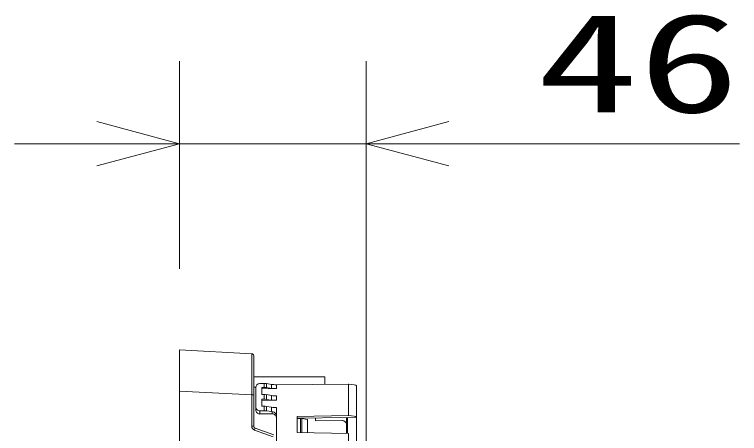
# Model space of a CAD drawing. Units: millimetres on the paper. Extents: x -401 to 401, y -280 to 280.
# Drawn here: x -178.81 to -161.24, y 81.64 to 91.8 of the extents above; entities that cross this region are included whole.
import ezdxf
from ezdxf.enums import TextEntityAlignment as Align

# ---------------------------------------------------------------- set-up
doc = ezdxf.new("R2010")
doc.units = ezdxf.units.MM
doc.layers.add('0-5_GAIKEI', color=4, linetype='Continuous', lineweight=9)
doc.layers.add('0-6_SUNPO', color=7, linetype='Continuous', lineweight=9)
doc.styles.add('ＭＳ ゴシック', font='')
doc.styles.get('ＭＳ ゴシック').set_extended_font_data('MS Gothic')

# ---------------------------------------------------------------- blocks, each defined once
blk = doc.blocks.new('_OPEN30')
at = {"layer": '0-6_SUNPO'}
blk.add_line((0, 0), (-1, 0), dxfattribs=at)
blk.add_lwpolyline([(-1, 0.2679), (0, 0), (-1, -0.2679)], dxfattribs=at)

msp = doc.modelspace()

# ---------------------------------------------------------------- linework, layer by layer
at = {"layer": '0-5_GAIKEI', "color": 7}
for p, q in [((-173.062, 83.575), (-174.815, 83.667)), ((-171.29, 83.018), (-173.015, 83.018)), ((-171.29, 82.83), (-171.29, 83.018)), ((-170.721, 82.833), (-172.465, 82.824)), ((-170.525, 79.017), (-170.525, 82.793))]:
    msp.add_line(p, q, dxfattribs=at)
at = {"layer": '0-5_GAIKEI'}
for p, q in [((-173.015, 81.816), (-173.015, 83.525)), ((-172.582, 82.831), (-172.582, 82.735)), ((-172.465, 82.729), (-172.465, 82.824)), ((-173.015, 82.764), (-172.964, 82.763)), ((-172.965, 82.211), (-172.965, 82.753)), ((-172.765, 82.755), (-172.815, 82.754)), ((-172.815, 82.754), (-172.815, 82.587)), ((-172.472, 82.729), (-172.815, 82.724)), ((-172.582, 82.735), (-172.706, 82.752)), ((-173.015, 82.577), (-173.062, 82.577)), ((-172.765, 82.587), (-172.815, 82.587)), ((-172.765, 82.471), (-172.815, 82.47)), ((-172.815, 82.47), (-172.815, 82.304)), ((-172.472, 82.445), (-172.815, 82.441)), ((-172.765, 82.471), (-172.765, 82.587)), ((-172.582, 82.561), (-172.706, 82.582)), ((-172.706, 82.582), (-172.706, 82.468)), ((-172.582, 82.451), (-172.706, 82.468)), ((-172.582, 82.561), (-172.582, 82.451)), ((-172.465, 82.446), (-172.465, 82.551)), ((-172.765, 82.303), (-172.815, 82.304)), ((-172.765, 82.19), (-172.765, 82.303)), ((-172.582, 82.277), (-172.706, 82.298)), ((-172.706, 82.298), (-172.706, 82.187)), ((-172.582, 82.277), (-172.582, 82.17)), ((-172.465, 82.267), (-172.465, 79.855)), ((-172.765, 82.19), (-172.863, 82.188)), ((-172.863, 82.113), (-172.863, 82.188)), ((-172.566, 82.117), (-172.863, 82.113)), ((-170.745, 82.026), (-171.965, 82.01)), ((-171.881, 82.005), (-171.965, 82.005)), ((-171.881, 82.005), (-171.881, 81.663)), ((-171.851, 82.003), (-171.713, 81.982)), ((-171.851, 81.663), (-171.851, 82.003)), ((-171.713, 81.982), (-171.713, 81.66)), ((-171.515, 82.016), (-171.515, 81.944)), ((-170.866, 81.952), (-171.515, 81.944)), ((-170.765, 81.64), (-170.765, 82.026)), ((-170.745, 82.019), (-170.765, 82.017)), ((-170.745, 81.64), (-170.745, 82.026)), ((-170.745, 82.022), (-170.525, 82.026)), ((-173.015, 81.816), (-173.062, 81.816)), ((-172.528, 81.604), (-172.982, 81.769)), ((-170.745, 81.903), (-170.765, 81.901)), ((-170.745, 81.845), (-170.765, 81.845)), ((-172.542, 81.557), (-172.996, 81.722))]:
    msp.add_line(p, q, dxfattribs=at)
at = {"layer": '0-5_GAIKEI', "color": 7}
msp.add_lwpolyline([(-174.615, 64.784), (-174.677, 64.781), (-174.733, 64.782), (-174.758, 64.783), (-174.778, 64.786), (-174.794, 64.791), (-174.806, 64.797), (-174.812, 64.804), (-174.815, 64.813), (-174.815, 83.667)], dxfattribs=at)
at = {"layer": '0-5_GAIKEI'}
for points in [[(-173.062, 82.577), (-173.061, 83.013), (-173.061, 83.512), (-173.062, 83.575), (-173.062, 83.575)], [(-172.765, 82.755), (-172.765, 82.852), (-172.866, 82.851)], [(-172.582, 82.831), (-172.706, 82.849), (-172.706, 82.752)], [(-171.965, 80.32), (-171.965, 80.711), (-170.721, 80.728), (-170.721, 81.639), (-171.965, 81.665), (-171.965, 82.056), (-170.721, 82.073), (-170.721, 82.833)], [(-173.062, 81.816), (-173.062, 82.577), (-174.815, 82.669)], [(-172.566, 82.168), (-172.582, 82.17), (-172.706, 82.187)], [(-172.566, 82.117), (-172.566, 82.168), (-172.544, 82.164), (-172.522, 82.155), (-172.508, 82.146), (-172.495, 82.136), (-172.485, 82.124), (-172.476, 82.11), (-172.469, 82.095), (-172.466, 82.08), (-172.465, 82.065)]]:
    msp.add_lwpolyline(points, dxfattribs=at)
at = {"layer": '0-5_GAIKEI', "color": 7}
msp.add_arc((-173.065, 83.525), 0.05, 0, 87, dxfattribs=at)
at = {"layer": '0-5_GAIKEI'}
for centre, radius, start, end in [((-172.758, 82.456), 0.397, 82.4707, 90.945), ((-172.478, 83.617), 0.793, 262.4707, 270.945), ((-172.755, 82.359), 0.396, 82.9549, 91.4371), ((-172.484, 83.529), 0.8, 263.0139, 270.9071), ((-172.468, 82.749), 0.0198, 260.6156, 280.9308), ((-172.769, 82.177), 0.409, 81.1308, 89.3572), ((-172.755, 82.065), 0.406, 83.0566, 91.3309), ((-172.457, 83.358), 0.807, 261.0891, 268.935), ((-172.484, 83.246), 0.8, 263.0139, 270.9071), ((-172.469, 82.532), 0.0198, 78.6544, 98.9646), ((-172.468, 82.465), 0.0198, 260.6156, 280.9308), ((-172.769, 81.894), 0.409, 81.1308, 89.3572), ((-172.457, 83.074), 0.807, 261.0891, 268.935), ((-172.469, 82.248), 0.0198, 78.6544, 98.9646), ((-172.755, 81.794), 0.396, 82.9549, 91.4371), ((-172.962, 81.816), 0.1, 180.0007, 249.9992), ((-172.965, 81.816), 0.05, 180, 250)]:
    msp.add_arc(centre, radius, start, end, dxfattribs=at)
for centre, major_axis, ratio, start_param, end_param in [((-172.865, 82.753), (0.1, 0), 0.978148, 1.579523, 3.141593), ((-172.865, 82.286), (0.1, 0), 0.978148, 3.141593, 4.729842), ((-172.865, 82.21), (-0.0997, 0.0083), 0.977852, 0.081369, 1.669618), ((-172.565, 82.019), (-0.0997, 0.0083), 0.977852, 3.222961, 4.811211), ((-171.881, 81.995), (0.05, 0), 0.207912, 0.927295, 1.570796), ((-170.865, 81.854), (-0.0997, 0.0083), 0.977852, 3.222961, 4.811211), ((-170.725, 82.031), (-0.2, -0.004), 0.207849, 3.137889, 4.691197), ((-172.999, 81.722), (0.0171, 0.047), 0.049188, 4.73029, 6.283185)]:
    msp.add_ellipse(centre, major_axis=major_axis, ratio=ratio, start_param=start_param, end_param=end_param, dxfattribs=at)
at = {"layer": '0-5_GAIKEI', "color": 7}
msp.add_ellipse((-170.725, 82.791), major_axis=(0.2, 0.002), ratio=0.207896, start_param=6.281331, end_param=7.834674, dxfattribs=at)
at = {"layer": '0-6_SUNPO'}
for p, q in [((-174.815, 85.635), (-174.815, 90.668)), ((-170.285, 80.817), (-170.285, 90.668)), ((-176.815, 88.668), (-178.815, 88.668)), ((-174.815, 88.668), (-170.285, 88.668)), ((-168.285, 88.668), (-161.237, 88.668))]:
    msp.add_line(p, q, dxfattribs=at)

# ---------------------------------------------------------------- block references
at = {"layer": '0-6_SUNPO', "xscale": 2, "yscale": 2}
msp.add_blockref('_OPEN30', (-174.815, 88.668), dxfattribs=at)
at = {"layer": '0-6_SUNPO', "xscale": 2, "yscale": 2, "rotation": 180}
msp.add_blockref('_OPEN30', (-170.285, 88.668), dxfattribs=at)

# ---------------------------------------------------------------- texts
at = {"layer": '0-6_SUNPO', "style": 'ＭＳ ゴシック', "width": 1.5}
msp.add_text('46', height=2.405, dxfattribs=at).set_placement((-166.142, 88.705), align=Align.BOTTOM_LEFT)

doc.saveas('drawing.dxf')
